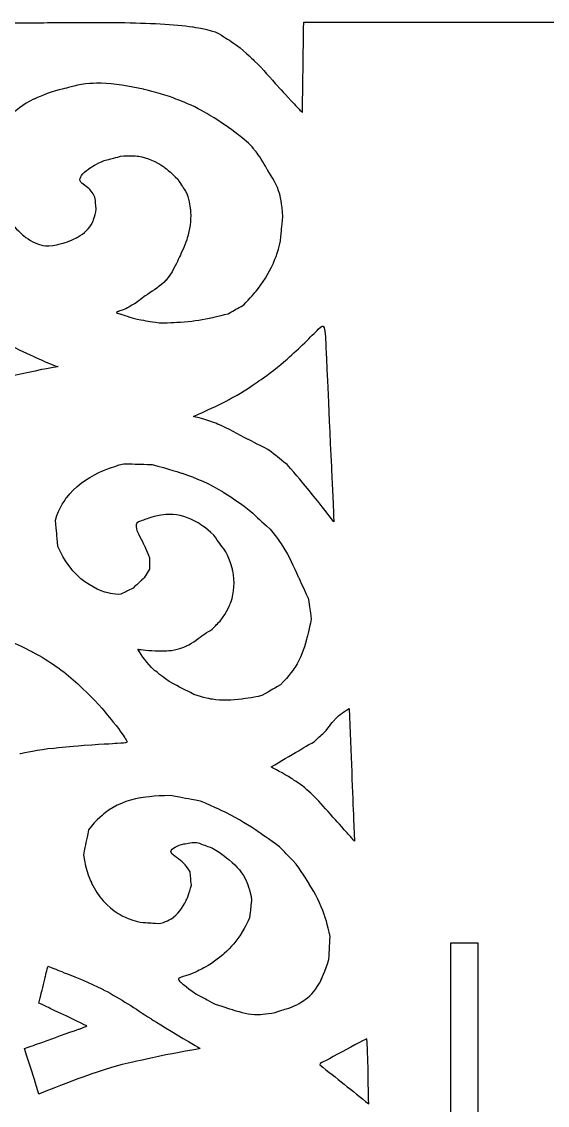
# Model space of a CAD drawing. Extents: x 0 to 339, y 0 to 248.
# Drawn here: x 189.9 to 251.1, y 116.5 to 242.7 of the extents above; entities that cross this region are included whole.
import ezdxf

# ---------------------------------------------------------------- set-up
doc = ezdxf.new("R2010")
doc.units = 0
doc.layers.add('layer_1', color=7, linetype='CONTINUOUS')

msp = doc.modelspace()

# ---------------------------------------------------------------- linework, layer by layer
at = {"layer": 'layer_1', "color": 1}
for p, q in [((222.555353, 232.138589), (222.580737, 233.903531)), ((196.649944, 224.320432), (196.649944, 224.320432)), ((224.403397, 206.895403), (224.403397, 206.895403)), ((209.857555, 196.743553), (210.539553, 197.046706)), ((226.221737, 184.470399), (225.666128, 185.177522)), ((204.743559, 178.964804), (204.137894, 177.954915)), ((228.004068, 162.726301), (228.004068, 162.726301)), ((228.509111, 149.84684), (228.610185, 147.271258)), ((207.245768, 146.05903), (207.245768, 146.05903)), ((239.810191, 135.376111), (239.810191, 135.376111)), ((243.032792, 37.700048), (243.031116, 135.376111)), ((192.668298, 131.707347), (192.689106, 131.79328)), ((191.865901, 128.406474), (192.01329, 129.012591)), ((191.865901, 128.406474), (191.865901, 128.406474)), ((191.865901, 128.406474), (191.865901, 128.406474)), ((190.4771, 122.219522), (190.199134, 123.103281)), ((210.654348, 123.103281), (210.654348, 123.103281)), ((224.627054, 121.348842), (224.581063, 121.210985)), ((191.865901, 117.800089), (191.588322, 118.684167)), ((192.876177, 118.204121), (191.865901, 117.800089)), ((191.865901, 117.800089), (191.865901, 117.800089))]:
    msp.add_line(p, q, dxfattribs=at)
for points in [[(187.58065, 242.578393), (191.035481, 242.603449), (191.035481, 242.603449), (194.490248, 242.628832)], [(194.490248, 242.628832), (197.970398, 242.679272), (201.273911, 242.628832), (201.273911, 242.628832)], [(201.273911, 242.628832), (204.577037, 242.578393), (207.704104, 242.427071), (209.758994, 242.1245)], [(222.681615, 240.964386), (222.681615, 240.964386), (222.706675, 242.729711), (222.707062, 242.69093)], [(222.707062, 242.69093), (229.238138, 242.679272), (229.238138, 242.679272), (237.358871, 242.664713)], [(237.358871, 242.664713), (245.482372, 242.664454), (253.603169, 242.679272), (253.603169, 242.679272)], [(209.758994, 242.1245), (209.758994, 242.1245), (211.813947, 241.821861), (212.79691, 241.367904)], [(212.79691, 241.367904), (213.84339, 240.686871), (213.84339, 240.686871), (214.889547, 240.006093)], [(214.889547, 240.006093), (215.998834, 239.098566), (216.98257, 238.140277), (216.98257, 238.140277)], [(222.580737, 233.903531), (222.605797, 235.668855), (222.656236, 239.199445), (222.681615, 240.964386)], [(216.98257, 238.140277), (217.96592, 237.181984), (218.82333, 236.173187), (219.73118, 235.164459)], [(196.371978, 235.330981), (195.084187, 235.002512), (195.084187, 235.002512), (193.795945, 234.674362)], [(199.099588, 235.558121), (199.099588, 235.558121), (197.584275, 235.583568), (196.371978, 235.330981)], [(204.049124, 234.850935), (202.432864, 235.229907), (200.614843, 235.533061), (199.099588, 235.558121)], [(207.079438, 234.017679), (205.665517, 234.472282), (204.049124, 234.850935), (204.049124, 234.850935)], [(219.73118, 235.164459), (219.73118, 235.164459), (220.639094, 234.155731), (221.597064, 233.147322)], [(191.245677, 233.68921), (190.058573, 233.108541), (189.048684, 232.351235), (188.139546, 231.39153)], [(193.795945, 234.674362), (192.43259, 234.270266), (191.245677, 233.68921), (191.245677, 233.68921)], [(209.604968, 233.007535), (208.342173, 233.512573), (208.342173, 233.512573), (207.079438, 234.017679)], [(211.852792, 231.770115), (211.852792, 231.770115), (210.71619, 232.452245), (209.604968, 233.007535)], [(221.597064, 233.147322), (222.076404, 232.642921), (222.076404, 232.642921), (222.555353, 232.138589)], [(215.034682, 229.598246), (214.150472, 230.280244), (212.989134, 231.08844), (211.852792, 231.770115)], [(216.524553, 228.360893), (215.918309, 228.916566), (215.034682, 229.598246), (215.034682, 229.598246)], [(217.585204, 226.997152), (217.054974, 227.678831), (217.054974, 227.678831), (216.524553, 228.360893)], [(197.887296, 225.73474), (197.887296, 225.73474), (198.594418, 226.189279), (199.453117, 226.542872)], [(199.453117, 226.542872), (200.412699, 226.795395), (200.412699, 226.795395), (201.372472, 227.047978)], [(201.372472, 227.047978), (202.432864, 227.199104), (203.468523, 227.047719), (203.468523, 227.047719)], [(203.468523, 227.047719), (204.503855, 226.896078), (205.51368, 226.441866), (206.397763, 225.810239)], [(218.54459, 225.38121), (218.54459, 225.38121), (218.039484, 226.189279), (217.585204, 226.997152)], [(196.649944, 224.320432), (196.624565, 224.724596), (197.180174, 225.280141), (197.887296, 225.73474)], [(206.397763, 225.810239), (206.397763, 225.810239), (207.281522, 225.179131), (208.039211, 224.370871)], [(219.908332, 222.628089), (219.605242, 223.764823), (219.049633, 224.572951), (218.54459, 225.38121)], [(197.710659, 223.259717), (197.281116, 223.663749), (196.675004, 223.916336), (196.649944, 224.320432)], [(208.039211, 224.370871), (208.569636, 223.53736), (208.569636, 223.53736), (209.099862, 222.704108)], [(198.392402, 222.300071), (198.13982, 222.855685), (197.710659, 223.259717), (197.710659, 223.259717)], [(198.543916, 220.885763), (198.468289, 221.592885), (198.468289, 221.592885), (198.392402, 222.300071)], [(209.099862, 222.704108), (209.402888, 221.845855), (209.503962, 220.886086), (209.503962, 220.886086)], [(220.261861, 220.027451), (220.211358, 221.491879), (219.908332, 222.628089), (219.908332, 222.628089)], [(198.089312, 219.320329), (198.089312, 219.320329), (198.442974, 220.027451), (198.543916, 220.885763)], [(209.503962, 220.886086), (209.604968, 219.926441), (209.503962, 218.865789), (209.251439, 217.906016)], [(220.009406, 217.198831), (220.135795, 218.613139), (220.135795, 218.613139), (220.261861, 220.027451)], [(188.796161, 219.067678), (189.40189, 218.360556), (190.08402, 217.804947), (190.08402, 217.804947)], [(196.422486, 217.65337), (197.129671, 218.05753), (197.735783, 218.613139), (198.089312, 219.320329)], [(190.08402, 217.804947), (190.765695, 217.249333), (191.523389, 216.845301), (192.20545, 216.693788)], [(194.907618, 216.996878), (195.715359, 217.249333), (196.422486, 217.65337), (196.422486, 217.65337)], [(209.251439, 217.906016), (209.251439, 217.906016), (208.998856, 216.946312), (208.59482, 216.087931)], [(219.176149, 214.597737), (219.176149, 214.597737), (219.706252, 215.835476), (220.009406, 217.198831)], [(192.20545, 216.693788), (192.20545, 216.693788), (192.88713, 216.542148), (193.493305, 216.643222)], [(193.493305, 216.643222), (194.200428, 216.819854), (194.200428, 216.819854), (194.907618, 216.996878)], [(208.59482, 216.087931), (208.1656, 215.178793), (208.1656, 215.178793), (207.736121, 214.269591)], [(207.736121, 214.269591), (207.281522, 213.309946), (206.650218, 212.602824), (206.650218, 212.602824)], [(217.156048, 211.340029), (217.888231, 212.249167), (218.645664, 213.360449), (219.176149, 214.597737)], [(206.650218, 212.602824), (206.018723, 211.895638), (205.210913, 211.441035), (204.503855, 210.961053)], [(204.503855, 210.961053), (204.503855, 210.961053), (203.796669, 210.481262), (203.190557, 209.976542)], [(215.716357, 209.724087), (216.423547, 210.430822), (217.156048, 211.340029), (217.156048, 211.340029)], [(203.190557, 209.976542), (202.584441, 209.623013), (202.584441, 209.623013), (201.978325, 209.269484)], [(213.898017, 208.713811), (214.807155, 209.218981), (214.807155, 209.218981), (215.716357, 209.724087)], [(201.069059, 208.966399), (200.766096, 208.865325), (200.766096, 208.865325), (201.397528, 208.663372)], [(201.978325, 209.269484), (201.372213, 209.067404), (201.069059, 208.966399), (201.069059, 208.966399)], [(201.397528, 208.663372), (201.397528, 208.663372), (202.028832, 208.461288), (203.291436, 208.057256)], [(211.701279, 208.18339), (211.701279, 208.18339), (212.787118, 208.410785), (213.898017, 208.713811)], [(203.291436, 208.057256), (204.579678, 207.855176), (204.579678, 207.855176), (205.867533, 207.653096)], [(205.867533, 207.653096), (207.180512, 207.653096), (208.36768, 207.728723), (208.36768, 207.728723)], [(208.36768, 207.728723), (209.554401, 207.804673), (210.615116, 207.95625), (211.701279, 208.18339)], [(224.403397, 206.895403), (225.161085, 207.653096), (225.161085, 207.653096), (225.337977, 203.789267)], [(186.296078, 206.011389), (188.846732, 204.875111), (191.472817, 203.612635), (192.78612, 203.031579)], [(220.81747, 203.461122), (222.130772, 204.622847), (223.645703, 206.137842), (224.403397, 206.895403)], [(218.393273, 201.4912), (219.504172, 202.299333), (220.81747, 203.461122), (220.81747, 203.461122)], [(225.337977, 203.789267), (225.337977, 203.789267), (225.514615, 199.925443), (225.868207, 192.198053)], [(192.180008, 202.19839), (190.260912, 201.743787), (187.634504, 201.213234), (187.634504, 201.213234)], [(194.099358, 202.551983), (193.139649, 202.374959), (193.139649, 202.374959), (192.180008, 202.19839)], [(192.78612, 203.031579), (192.78612, 203.031579), (194.099358, 202.450973), (194.099358, 202.551983)], [(216.170896, 199.97595), (217.282114, 200.733575), (217.282114, 200.733575), (218.393273, 201.4912)], [(213.822454, 198.612145), (213.822454, 198.612145), (215.059738, 199.26876), (216.170896, 199.97595)], [(210.539553, 197.046706), (211.221233, 197.349733), (212.584778, 197.955526), (213.822454, 198.612145)], [(210.817196, 196.491097), (210.337474, 196.617163), (210.337474, 196.617163), (209.857555, 196.743553)], [(212.837234, 195.783912), (212.837234, 195.783912), (211.776519, 196.238515), (210.817196, 196.491097)], [(216.221463, 194.066641), (215.059738, 194.672689), (213.898017, 195.329372), (212.837234, 195.783912)], [(218.54459, 192.904852), (217.383125, 193.460461), (216.221463, 194.066641), (216.221463, 194.066641)], [(220.766967, 191.136951), (219.655813, 192.020706), (219.655813, 192.020706), (218.54459, 192.904852)], [(225.868207, 192.198053), (226.045168, 188.334224), (226.045168, 188.334224), (226.221737, 184.470399)], [(198.861436, 190.202106), (198.861436, 190.202106), (200.300804, 190.884168), (201.765297, 191.237697)], [(201.765297, 191.237697), (203.407068, 191.187194), (203.407068, 191.187194), (205.048388, 191.136628)], [(205.048388, 191.136628), (206.86641, 190.682088), (208.533173, 190.126479), (208.533173, 190.126479)], [(222.913908, 188.611808), (222.913908, 188.611808), (221.827746, 189.925105), (220.766967, 191.136951)], [(195.098617, 187.297859), (196.007756, 188.510087), (197.421745, 189.520363), (198.861436, 190.202106)], [(208.533173, 190.126479), (210.200068, 189.570871), (211.715063, 188.914251), (213.255765, 187.979602)], [(225.666128, 185.177522), (225.110519, 185.884712), (223.99962, 187.298633), (222.913908, 188.611808)], [(193.785315, 184.671774), (194.189352, 186.085631), (195.098617, 187.297859), (195.098617, 187.297859)], [(213.255765, 187.979602), (213.255765, 187.979602), (214.796202, 187.04534), (216.361896, 185.833431)], [(216.361896, 185.833431), (217.574188, 184.722213), (217.574188, 184.722213), (218.786416, 183.611059)], [(194.088405, 181.590634), (193.936892, 183.130944), (193.936892, 183.130944), (193.785315, 184.671774)], [(203.481274, 184.470081), (203.127618, 184.318823), (203.178125, 183.864219), (203.178125, 183.864219)], [(204.895455, 184.975119), (204.188269, 184.722536), (204.188269, 184.722536), (203.481274, 184.470081)], [(207.067137, 185.328711), (207.067137, 185.328711), (205.955787, 185.328711), (204.895455, 184.975119)], [(210.350229, 184.369007), (209.340081, 184.975119), (208.178292, 185.328711), (207.067137, 185.328711)], [(212.218753, 182.904515), (211.360441, 183.76289), (210.350229, 184.369007), (210.350229, 184.369007)], [(203.178125, 183.864219), (203.228692, 183.409684), (203.683227, 182.651991), (204.062203, 181.868855)], [(218.786416, 183.611059), (219.644796, 182.600783), (220.326795, 181.51462), (220.326795, 181.51462)], [(204.062203, 181.868855), (204.062203, 181.868855), (204.44092, 181.086106), (204.743559, 180.278042)], [(213.633125, 180.985101), (212.925939, 181.944869), (212.925939, 181.944869), (212.218753, 182.904515)], [(195.881626, 178.686387), (195.881626, 178.686387), (194.795464, 179.924126), (194.088405, 181.590634)], [(214.441194, 178.737277), (214.441194, 178.737277), (214.18867, 179.924449), (213.633125, 180.985101)], [(220.326795, 181.51462), (221.008601, 180.428909), (221.513708, 179.267507), (222.069316, 178.055279)], [(204.743559, 180.278042), (204.743559, 179.621423), (204.743559, 179.621423), (204.743559, 178.964804)], [(199.543111, 176.287373), (198.431893, 176.640971), (196.967529, 177.449098), (195.881626, 178.686387)], [(214.214054, 175.075791), (214.643273, 176.237517), (214.693776, 177.550427), (214.441194, 178.737277)], [(222.069316, 178.055279), (222.069316, 178.055279), (222.624862, 176.84305), (223.230978, 175.580511)], [(202.825625, 176.7423), (202.118826, 176.388383), (202.118826, 176.388383), (201.411699, 176.034791)], [(203.809748, 177.651501), (203.809748, 177.651501), (203.481534, 177.348348), (202.825625, 176.7423)], [(204.137894, 177.954915), (204.137894, 177.954915), (204.137894, 177.954915), (203.809748, 177.651501)], [(201.411699, 176.034791), (200.654397, 175.93378), (199.543111, 176.287373), (199.543111, 176.287373)], [(223.230978, 175.580511), (223.407934, 174.342967), (223.407934, 174.342967), (223.584571, 173.105547)], [(212.976442, 172.904177), (213.784511, 173.914066), (214.214054, 175.075791), (214.214054, 175.075791)], [(223.584571, 173.105547), (223.332048, 171.893319), (223.028962, 170.756653), (223.028962, 170.756653)], [(211.057028, 171.33842), (211.057028, 171.33842), (211.562134, 171.691949), (211.865288, 171.793018)], [(211.865288, 171.793018), (212.420897, 172.348632), (212.420897, 172.348632), (212.976442, 172.904177)], [(186.523154, 171.439362), (189.098868, 170.37871), (191.144735, 169.292548), (191.144735, 169.292548)], [(209.036927, 169.999739), (209.845187, 170.37871), (210.551986, 170.984827), (211.057028, 171.33842)], [(223.028962, 170.756653), (222.725936, 169.620375), (222.372343, 168.560047), (221.6906, 167.524388)], [(191.144735, 169.292548), (193.190152, 168.206837), (194.705215, 167.095942), (196.119395, 165.833143)], [(205.300971, 167.196242), (204.391446, 168.004434), (203.885634, 168.812953), (203.380205, 169.621022)], [(203.380205, 169.621022), (203.380205, 169.621022), (204.390353, 169.520075), (205.400242, 169.419069)], [(205.400242, 169.419069), (206.359947, 169.444125), (206.359947, 169.444125), (207.319656, 169.469572)], [(207.319656, 169.469572), (208.228858, 169.621022), (209.036927, 169.999739), (209.036927, 169.999739)], [(207.523024, 165.579977), (206.210045, 166.388046), (205.300971, 167.196242), (205.300971, 167.196242)], [(221.6906, 167.524388), (221.6906, 167.524388), (221.008601, 166.48912), (219.998326, 165.478972)], [(196.119395, 165.833143), (196.119395, 165.833143), (197.533703, 164.570412), (198.847006, 163.156422)], [(209.897042, 164.367749), (208.710261, 164.973802), (208.710261, 164.973802), (207.523024, 165.579977)], [(219.998326, 165.478972), (218.912614, 164.847344), (218.912614, 164.847344), (217.826452, 164.216172)], [(212.068979, 163.786953), (212.068979, 163.786953), (210.957693, 163.963977), (209.897042, 164.367749)], [(217.826452, 164.216172), (216.66505, 163.963977), (215.503324, 163.812463), (215.503324, 163.812463)], [(198.847006, 163.156422), (199.857154, 161.944194), (199.857154, 161.944194), (200.86743, 160.731966)], [(215.503324, 163.812463), (214.341604, 163.660887), (213.180202, 163.610384), (212.068979, 163.786953)], [(226.36262, 161.463502), (226.892787, 162.019115), (227.448523, 162.372645), (228.004068, 162.726301)], [(228.004068, 162.726301), (228.206089, 157.57449), (228.408105, 152.422874), (228.509111, 149.84684)], [(200.86743, 160.731966), (201.574165, 159.721818), (201.927758, 159.216648), (201.927758, 159.216648)], [(225.326965, 160.150204), (225.832072, 160.907893), (226.36262, 161.463502), (226.36262, 161.463502)], [(201.927758, 159.216648), (202.281287, 158.71161), (202.281287, 158.71161), (200.99356, 158.63566)], [(223.963224, 158.887469), (224.645286, 159.518645), (224.645286, 159.518645), (225.326965, 160.150204)], [(192.88713, 158.00442), (191.220362, 157.751901), (189.654477, 157.423363), (189.654477, 157.423363)], [(197.129671, 158.40852), (195.00856, 158.206436), (195.00856, 158.206436), (192.88713, 158.00442)], [(200.99356, 158.63566), (200.99356, 158.63566), (199.705705, 158.560033), (197.129671, 158.40852)], [(218.912614, 155.907727), (220.023768, 156.564341), (221.134991, 157.221024), (222.120079, 157.80163)], [(222.120079, 157.80163), (222.120079, 157.80163), (223.104908, 158.382686), (223.963224, 158.887469)], [(220.932975, 154.796504), (219.922762, 155.352113), (218.912614, 155.907727), (218.912614, 155.907727)], [(222.59987, 153.68535), (221.76655, 154.240959), (221.76655, 154.240959), (220.932975, 154.796504)], [(223.938487, 152.44787), (223.938487, 152.44787), (223.256484, 153.13006), (222.59987, 153.68535)], [(203.71009, 152.296485), (202.093766, 152.018842), (200.730279, 151.463233), (199.619125, 150.604529)], [(207.194879, 152.574451), (205.326286, 152.574451), (203.71009, 152.296485), (203.71009, 152.296485)], [(210.680177, 151.917831), (208.937655, 152.245982), (208.937655, 152.245982), (207.194879, 152.574451)], [(213.7103, 150.553963), (213.7103, 150.553963), (212.296119, 151.261148), (210.680177, 151.917831)], [(226.110101, 150.07398), (225.326965, 150.958058), (224.620162, 151.766191), (223.938487, 152.44787)], [(199.619125, 150.604529), (199.619125, 150.604529), (198.507839, 149.745766), (197.649208, 148.584041)], [(217.524072, 148.281083), (216.336904, 149.089147), (215.124676, 149.84684), (213.7103, 150.553963)], [(227.751486, 148.230835), (226.892787, 149.190221), (226.110101, 150.07398), (226.110101, 150.07398)], [(197.649208, 148.584041), (197.346182, 147.119358), (197.346182, 147.119358), (197.043028, 145.654547)], [(219.87226, 146.614575), (218.710853, 147.472823), (217.524072, 148.281083), (217.524072, 148.281083)], [(228.610185, 147.271258), (228.180965, 147.750853), (228.180965, 147.750853), (227.751486, 148.230835)], [(207.245768, 146.05903), (207.245768, 146.412495), (208.003075, 146.766152), (208.760763, 146.942789)], [(208.760763, 146.942789), (208.760763, 146.942789), (209.518325, 147.119617), (210.276018, 147.119617)], [(210.276018, 147.119617), (211.18522, 146.791144), (211.18522, 146.791144), (212.094363, 146.462998)], [(212.094363, 146.462998), (213.154754, 145.806379), (214.038768, 145.073878), (214.038768, 145.073878)], [(221.842176, 144.594151), (220.857348, 145.604363), (220.857348, 145.604363), (219.87226, 146.614575)], [(197.043028, 145.654547), (197.295615, 143.887028), (198.002801, 142.37171), (198.002801, 142.37171)], [(208.55862, 144.846738), (208.003075, 145.351776), (207.245768, 145.705305), (207.245768, 146.05903)], [(209.467822, 143.684885), (209.114293, 144.341563), (208.55862, 144.846738), (208.55862, 144.846738)], [(214.038768, 145.073878), (214.922528, 144.341563), (215.629782, 143.533499), (216.059257, 142.548347)], [(223.357431, 142.2707), (223.357431, 142.2707), (222.650373, 143.432425), (221.842176, 144.594151)], [(209.619335, 142.119191), (209.543836, 142.901877), (209.543836, 142.901877), (209.467822, 143.684885)], [(198.002801, 142.37171), (198.709796, 140.856392), (199.871262, 139.593916), (201.108932, 138.836355)], [(209.013287, 140.351609), (209.013287, 140.351609), (209.417383, 141.210372), (209.619335, 142.119191)], [(216.059257, 142.548347), (216.059257, 142.548347), (216.488417, 141.563578), (216.639989, 140.402112)], [(225.099889, 138.709902), (224.670346, 139.947577), (224.064553, 141.108979), (223.357431, 142.2707)], [(207.295948, 138.230307), (208.003075, 138.684841), (208.609187, 139.493038), (209.013287, 140.351609)], [(216.639989, 140.402112), (216.513796, 139.366521), (216.513796, 139.366521), (216.387343, 138.331249)], [(201.108932, 138.836355), (201.108932, 138.836355), (202.346221, 138.078666), (203.659523, 137.826142)], [(203.659523, 137.826142), (204.720238, 137.750192), (204.720238, 137.750192), (205.780953, 137.674566)], [(205.780953, 137.674566), (206.588762, 137.77564), (207.295948, 138.230307), (207.295948, 138.230307)], [(216.387343, 138.331249), (215.983375, 137.422047), (215.453145, 136.563411), (215.453145, 136.563411)], [(225.781628, 136.159634), (225.529045, 137.472613), (225.099889, 138.709902), (225.099889, 138.709902)], [(215.453145, 136.563411), (214.922528, 135.704776), (214.265908, 134.896903), (213.43272, 134.164334)], [(225.630119, 133.482659), (225.706001, 134.821017), (225.706001, 134.821017), (225.781628, 136.159634)], [(243.031116, 135.376111), (243.031116, 135.376111), (243.031116, 135.376111), (239.810191, 135.376111)], [(239.810191, 135.376111), (239.81386, 37.70095), (239.81386, 37.70095), (239.81386, 37.70095)], [(213.43272, 134.164334), (213.43272, 134.164334), (212.599145, 133.432152), (211.589252, 132.775469)], [(192.74966, 132.042904), (192.74966, 132.042904), (192.926038, 132.750026), (192.926293, 132.699523)], [(192.926293, 132.699523), (194.062958, 132.24492), (194.062958, 132.24492), (195.199177, 131.79038)], [(211.589252, 132.775469), (210.705497, 132.320802), (210.705497, 132.320802), (209.821415, 131.866267)], [(224.720913, 131.083258), (224.720913, 131.083258), (225.225955, 132.118849), (225.630119, 133.482659)], [(192.01329, 129.012591), (192.16036, 129.618702), (192.455202, 130.830676), (192.602654, 131.436724)], [(192.602654, 131.436724), (192.602654, 131.436724), (192.640274, 131.591906), (192.668298, 131.707347)], [(192.689106, 131.79328), (192.71017, 131.883852), (192.730914, 131.968178), (192.74966, 132.042904)], [(195.199177, 131.79038), (197.471925, 130.932005), (199.441782, 129.921792), (199.441782, 129.921792)], [(208.584195, 131.462171), (208.10408, 131.310658), (207.902064, 131.26015), (208.407107, 130.805552)], [(209.821415, 131.866267), (209.06379, 131.613812), (208.584195, 131.462171), (208.584195, 131.462171)], [(208.407107, 130.805552), (208.407107, 130.805552), (208.912213, 130.351012), (210.124441, 129.492636)], [(222.877772, 128.81057), (223.610018, 129.341187), (224.215807, 130.047922), (224.720913, 131.083258)], [(199.441782, 129.921792), (201.411699, 128.911644), (203.078144, 127.749855), (204.896488, 126.58813)], [(210.124441, 129.492636), (211.261106, 128.88652), (211.261106, 128.88652), (212.397448, 128.280408)], [(221.286568, 127.926815), (222.145203, 128.280408), (222.877772, 128.81057), (222.877772, 128.81057)], [(193.730301, 127.515181), (192.798165, 127.960889), (192.798165, 127.960889), (191.865901, 128.406474)], [(197.458787, 125.732267), (197.458787, 125.732267), (195.594382, 126.623496), (193.730301, 127.515181)], [(212.397448, 128.280408), (213.457844, 127.926815), (214.442933, 127.623789), (214.442933, 127.623789)], [(214.442933, 127.623789), (215.427761, 127.320763), (216.336904, 127.06818), (217.321992, 127.06818)], [(219.367154, 127.320763), (220.326795, 127.623789), (220.326795, 127.623789), (221.286568, 127.926815)], [(204.896488, 126.58813), (204.896488, 126.58813), (206.714896, 125.426409), (208.684426, 124.265007)], [(217.321992, 127.06818), (217.321992, 127.06818), (218.306821, 127.06818), (219.367154, 127.320763)], [(192.724664, 124.012483), (195.249744, 124.921303), (196.537986, 125.375838), (196.537986, 125.375838)], [(196.537986, 125.375838), (197.00315, 125.54017), (197.307337, 125.644982), (197.458787, 125.732267)], [(190.199134, 123.103281), (191.461933, 123.557948), (191.461933, 123.557948), (192.724664, 124.012483)], [(208.684426, 124.265007), (209.669515, 123.684338), (209.669515, 123.684338), (210.654348, 123.103281)], [(229.063431, 123.733488), (228.103663, 123.228382), (226.235202, 122.218425), (225.30094, 121.713387)], [(230.07358, 124.238531), (230.023013, 124.238531), (229.063431, 123.733488), (229.063431, 123.733488)], [(230.17459, 121.713128), (230.124087, 122.975795), (230.124087, 122.975795), (230.07358, 124.238531)], [(209.442443, 122.876141), (209.442443, 122.876141), (208.230146, 122.648742), (205.80569, 122.194143)], [(210.654348, 123.103281), (210.654348, 123.103281), (210.654348, 123.103281), (209.442443, 122.876141)], [(191.588322, 118.684167), (191.310292, 119.567926), (190.754747, 121.33544), (190.4771, 122.219522)], [(201.563212, 121.234434), (199.745191, 120.729328), (197.825777, 120.072645), (197.825777, 120.072645)], [(205.80569, 122.194143), (203.684583, 121.714416), (203.684583, 121.714416), (201.563212, 121.234434)], [(224.581063, 121.210985), (226.479154, 119.694702), (228.377568, 118.178737), (230.275664, 116.66239)], [(225.30094, 121.713387), (225.30094, 121.713387), (224.860058, 121.475035), (224.627054, 121.348842)], [(230.275664, 116.66239), (230.275664, 116.66239), (230.225093, 119.187857), (230.17459, 121.713128)], [(197.825777, 120.072645), (195.906363, 119.416026), (193.886389, 118.60828), (192.876177, 118.204121)]]:
    msp.add_open_spline(points, degree=3, dxfattribs=at)

doc.saveas('drawing.dxf')
